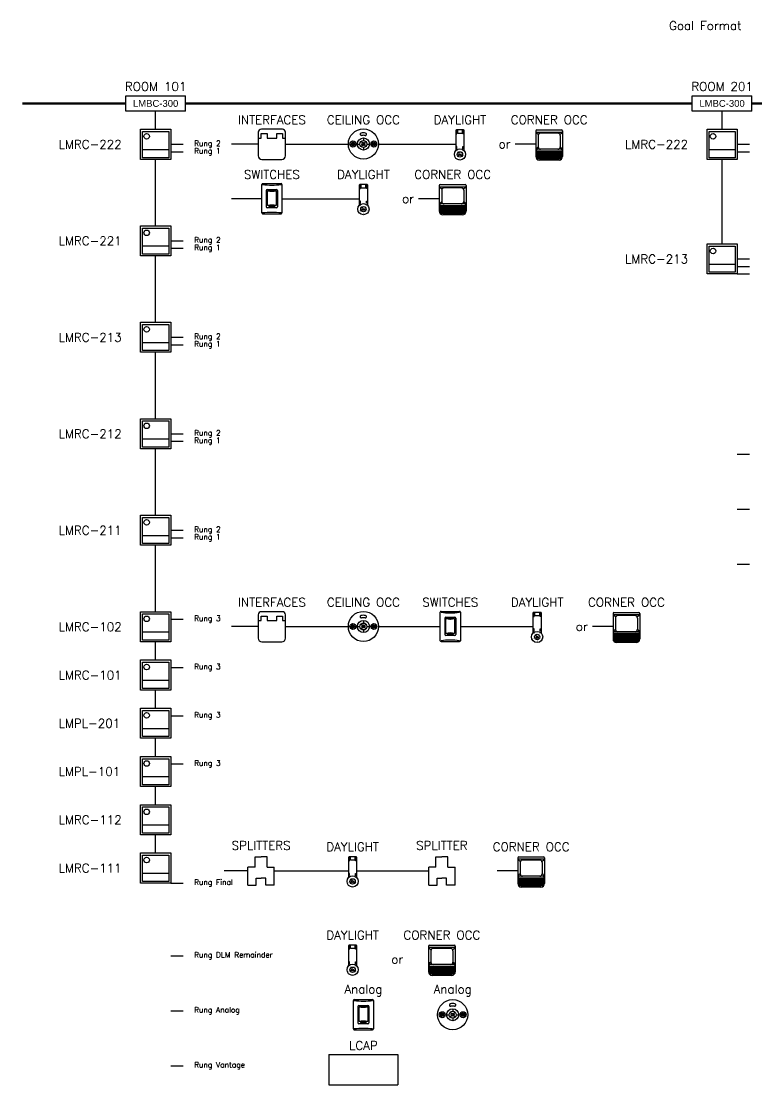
# Model space of a CAD drawing. Header units: inches. Extents: x -312 to 26, y -182 to 37.
# Drawn here: x -158.71 to -138.43, y -55.69 to -26.38 of the extents above; entities that cross this region are included whole.
import ezdxf

# ---------------------------------------------------------------- set-up
doc = ezdxf.new("R2010")
doc.units = ezdxf.units.IN
doc.header["$MEASUREMENT"] = 0
doc.linetypes.add('DASHED', pattern=[0.75, 0.5, -0.25])
doc.styles.add('ROMANS', font='ROMANS.shx')
doc.styles.get("Standard").update_dxf_attribs({"font": 'arial.ttf'})

msp = doc.modelspace()

# ---------------------------------------------------------------- linework, layer by layer
for p, q in [((-155.83213, -28.43177), (-154.18213, -28.43177)), ((-155.83213, -28.85166), (-155.83213, -28.43177)), ((-154.18213, -28.85166), (-154.18213, -28.43177)), ((-140.21414, -28.43177), (-138.56414, -28.43177)), ((-140.21414, -28.85166), (-140.21414, -28.43177)), ((-138.56414, -28.85166), (-138.56414, -28.43177)), ((-154.18213, -28.85166), (-155.83213, -28.85166)), ((-155.00713, -29.35166), (-155.00713, -28.85166)), ((-138.56414, -28.85166), (-140.21414, -28.85166)), ((-139.38914, -29.35166), (-139.38914, -28.85166)), ((-152.1775, -29.43661), (-152.1775, -30.08166)), ((-152.1775, -29.59387), (-152.09494, -29.59387)), ((-152.09494, -29.59387), (-152.09494, -29.47104)), ((-152.09494, -29.47104), (-151.93443, -29.47104)), ((-151.5115, -29.35166), (-152.09255, -29.35166)), ((-151.93443, -29.47104), (-151.93443, -29.59387)), ((-151.93443, -29.59387), (-151.66992, -29.59387)), ((-151.66992, -29.59387), (-151.66992, -29.47104)), ((-151.66992, -29.47104), (-151.50942, -29.47104)), ((-151.50942, -29.47104), (-151.50942, -29.59387)), ((-151.50942, -29.59387), (-151.42655, -29.59387)), ((-151.42655, -30.08166), (-151.42655, -29.43661)), ((-149.27836, -29.59288), (-149.27836, -29.6634)), ((-146.67732, -29.465), (-146.67732, -29.37236)), ((-146.55627, -29.465), (-146.67732, -29.465)), ((-146.55627, -29.37236), (-146.55627, -29.465)), ((-144.52513, -29.39939), (-144.52513, -29.41101)), ((-144.52494, -29.41422), (-144.52494, -30.10405)), ((-144.4981, -29.37236), (-143.8129, -29.37236)), ((-143.8129, -29.43804), (-144.4981, -29.43804)), ((-144.45875, -29.52636), (-144.45875, -29.83726)), ((-143.91793, -29.46069), (-144.39308, -29.46069)), ((-143.85226, -29.52636), (-143.85226, -29.83726)), ((-143.78607, -29.41422), (-143.78607, -30.10405)), ((-143.78588, -29.39939), (-143.78588, -29.41101)), ((-154.59213, -29.76666), (-154.24642, -29.76666)), ((-152.1775, -29.75913), (-152.9191, -29.75913)), ((-151.42655, -29.75913), (-149.69336, -29.75913)), ((-149.64996, -29.75913), (-149.61471, -29.75913)), ((-149.58138, -29.74459), (-149.60069, -29.72528)), ((-149.60069, -29.79298), (-149.58138, -29.77368)), ((-149.58741, -29.75913), (-149.54627, -29.75913)), ((-149.55229, -29.74459), (-149.53299, -29.72528)), ((-149.53299, -29.79298), (-149.55229, -29.77368)), ((-149.51897, -29.75913), (-149.48371, -29.75913)), ((-149.44461, -29.75913), (-149.37409, -29.75913)), ((-149.30745, -29.73004), (-149.34605, -29.69144)), ((-149.34605, -29.82683), (-149.30745, -29.78822)), ((-149.3195, -29.75913), (-149.23722, -29.75913)), ((-149.27836, -29.71799), (-149.27836, -29.80027)), ((-149.27836, -29.85487), (-149.27836, -29.92538)), ((-149.24927, -29.73004), (-149.21066, -29.69144)), ((-149.21066, -29.82683), (-149.24927, -29.78822)), ((-149.18262, -29.75913), (-149.11211, -29.75913)), ((-149.03775, -29.75913), (-149.073, -29.75913)), ((-149.00443, -29.74459), (-149.02373, -29.72528)), ((-149.02373, -29.79298), (-149.00443, -29.77368)), ((-148.96931, -29.75913), (-149.01045, -29.75913)), ((-148.97533, -29.74459), (-148.95603, -29.72528)), ((-148.95603, -29.79298), (-148.97533, -29.77368)), ((-148.90675, -29.75913), (-148.94201, -29.75913)), ((-148.86336, -29.75913), (-146.73426, -29.75913)), ((-144.52494, -29.75913), (-145.09324, -29.75913)), ((-138.97414, -29.76666), (-138.62843, -29.76666)), ((-154.64467, -29.91699), (-155.36572, -29.91699)), ((-155.00713, -32.01166), (-155.00713, -30.18166)), ((-154.59213, -29.97416), (-154.24642, -29.97416)), ((-152.0775, -30.18166), (-151.52655, -30.18166)), ((-143.78607, -29.95651), (-144.52494, -29.95651)), ((-143.78607, -29.99201), (-144.52494, -29.99201)), ((-143.78607, -30.0275), (-144.52494, -30.0275)), ((-143.78607, -30.06299), (-144.52494, -30.06299)), ((-143.78607, -30.09848), (-144.52494, -30.09848)), ((-143.79074, -30.13398), (-144.52027, -30.13398)), ((-143.811, -30.16947), (-144.50001, -30.16947)), ((-143.84085, -29.90293), (-144.47016, -29.90293)), ((-139.02668, -29.91699), (-139.74773, -29.91699)), ((-139.38914, -32.51166), (-139.38914, -30.18166)), ((-139.38914, -32.51166), (-139.38914, -30.18166)), ((-138.97414, -29.97416), (-138.62843, -29.97416)), ((-143.88439, -30.20236), (-144.42662, -30.20236)), ((-152.07912, -31.65896), (-152.07912, -30.87436)), ((-152.05642, -30.85166), (-151.54762, -30.85166)), ((-151.95566, -31.03964), (-151.95566, -31.48785)), ((-151.95559, -31.03963), (-151.95559, -31.48766)), ((-151.92775, -31.01173), (-151.6763, -31.01173)), ((-151.9277, -31.01173), (-151.67635, -31.01173)), ((-151.92197, -31.45799), (-151.92197, -31.04542)), ((-151.92197, -31.04542), (-151.68208, -31.04542)), ((-151.80989, -31.0594), (-151.80989, -31.06192)), ((-151.79416, -31.0594), (-151.79416, -31.06192)), ((-151.68208, -31.04542), (-151.68208, -31.45799)), ((-151.64845, -31.03963), (-151.64845, -31.48766)), ((-151.64839, -31.03964), (-151.64839, -31.48785)), ((-151.52492, -30.87436), (-151.52492, -31.65896)), ((-149.33888, -30.97252), (-149.33888, -30.87989)), ((-149.21784, -30.97252), (-149.33888, -30.97252)), ((-149.21784, -30.87989), (-149.21784, -30.97252)), ((-147.18669, -30.90691), (-147.18669, -30.91854)), ((-147.1865, -30.92174), (-147.1865, -31.61157)), ((-147.15967, -30.87989), (-146.47446, -30.87989)), ((-146.47446, -30.94556), (-147.15967, -30.94556)), ((-147.12031, -31.03389), (-147.12031, -31.34479)), ((-146.57949, -30.96821), (-147.05464, -30.96821)), ((-146.51382, -31.03389), (-146.51382, -31.34479)), ((-146.44763, -30.92174), (-146.44763, -31.61157)), ((-146.44744, -30.90691), (-146.44744, -30.91854)), ((-152.07912, -31.26666), (-152.9191, -31.26666)), ((-151.52492, -31.26666), (-149.39582, -31.26666)), ((-147.1865, -31.26666), (-147.7548, -31.26666)), ((-151.6763, -31.51576), (-151.92775, -31.51576)), ((-151.67635, -31.51556), (-151.9277, -31.51556)), ((-151.68208, -31.45799), (-151.92197, -31.45799)), ((-151.88195, -31.48646), (-151.88195, -31.51576)), ((-151.72774, -31.48082), (-151.87631, -31.48082)), ((-151.7221, -31.48646), (-151.7221, -31.51576)), ((-146.44763, -31.46404), (-147.1865, -31.46404)), ((-146.44763, -31.49953), (-147.1865, -31.49953)), ((-146.44763, -31.53502), (-147.1865, -31.53502)), ((-146.44763, -31.57052), (-147.1865, -31.57052)), ((-146.44763, -31.60601), (-147.1865, -31.60601)), ((-146.4523, -31.6415), (-147.18183, -31.6415)), ((-146.50241, -31.41046), (-147.13172, -31.41046)), ((-152.05642, -31.68166), (-151.54762, -31.68166)), ((-146.47256, -31.67699), (-147.16157, -31.67699)), ((-146.54595, -31.70989), (-147.08818, -31.70989)), ((-154.59213, -32.42666), (-154.24642, -32.42666)), ((-154.64467, -32.57699), (-155.36572, -32.57699)), ((-154.59213, -32.63416), (-154.24642, -32.63416)), ((-155.00713, -34.67166), (-155.00713, -32.84166)), ((-139.02668, -33.07699), (-139.74773, -33.07699)), ((-138.97414, -32.92666), (-138.62843, -32.92666)), ((-138.97414, -33.13416), (-138.62843, -33.13416)), ((-138.97414, -33.34166), (-138.62843, -33.34166)), ((-154.59213, -35.08666), (-154.24642, -35.08666)), ((-154.64467, -35.23699), (-155.36572, -35.23699)), ((-154.59213, -35.29416), (-154.24642, -35.29416)), ((-155.00713, -37.33166), (-155.00713, -35.50166)), ((-154.59213, -37.74666), (-154.24642, -37.74666)), ((-154.64467, -37.89699), (-155.36572, -37.89699)), ((-154.59213, -37.95416), (-154.24642, -37.95416)), ((-155.00713, -39.99166), (-155.00713, -38.16166)), ((-138.97414, -38.3072), (-138.62843, -38.3072)), ((-138.97414, -39.82221), (-138.62843, -39.82221)), ((-154.59213, -40.40666), (-154.24642, -40.40666)), ((-154.64467, -40.55699), (-155.36572, -40.55699)), ((-154.59213, -40.61416), (-154.24642, -40.61416)), ((-155.00713, -42.65166), (-155.00713, -40.82166)), ((-138.97414, -41.33721), (-138.62843, -41.33721)), ((-152.1775, -42.73661), (-152.1775, -43.38166)), ((-152.09494, -42.89387), (-152.09494, -42.77104)), ((-152.09494, -42.77104), (-151.93443, -42.77104)), ((-151.5115, -42.65166), (-152.09255, -42.65166)), ((-151.93443, -42.77104), (-151.93443, -42.89387)), ((-151.66992, -42.89387), (-151.66992, -42.77104)), ((-151.66992, -42.77104), (-151.50942, -42.77104)), ((-151.50942, -42.77104), (-151.50942, -42.89387)), ((-151.42655, -43.38166), (-151.42655, -42.73661)), ((-147.16013, -43.45143), (-147.16013, -42.66683)), ((-147.13743, -42.64413), (-146.62863, -42.64413)), ((-146.60593, -42.66683), (-146.60593, -43.45143)), ((-144.54822, -42.765), (-144.54822, -42.67236)), ((-144.42717, -42.765), (-144.54822, -42.765)), ((-144.42717, -42.67236), (-144.42717, -42.765)), ((-142.39602, -42.69939), (-142.39602, -42.71101)), ((-142.39583, -42.71422), (-142.39583, -43.40405)), ((-142.369, -42.67236), (-141.6838, -42.67236)), ((-141.6838, -42.73804), (-142.369, -42.73804)), ((-141.78883, -42.76069), (-142.26398, -42.76069)), ((-141.65697, -42.71422), (-141.65697, -43.40405)), ((-141.65678, -42.69939), (-141.65678, -42.71101)), ((-154.59213, -42.85916), (-154.24642, -42.85916)), ((-152.1775, -43.05913), (-152.9191, -43.05913)), ((-152.1775, -42.89387), (-152.09494, -42.89387)), ((-151.93443, -42.89387), (-151.66992, -42.89387)), ((-151.50942, -42.89387), (-151.42655, -42.89387)), ((-151.42655, -43.05913), (-149.69336, -43.05913)), ((-149.64996, -43.05913), (-149.61471, -43.05913)), ((-149.58138, -43.04459), (-149.60069, -43.02528)), ((-149.60069, -43.09298), (-149.58138, -43.07368)), ((-149.58741, -43.05913), (-149.54627, -43.05913)), ((-149.55229, -43.04459), (-149.53299, -43.02528)), ((-149.53299, -43.09298), (-149.55229, -43.07368)), ((-149.51897, -43.05913), (-149.48371, -43.05913)), ((-149.44461, -43.05913), (-149.37409, -43.05913)), ((-149.30745, -43.03004), (-149.34605, -42.99144)), ((-149.34605, -43.12683), (-149.30745, -43.08822)), ((-149.3195, -43.05913), (-149.23722, -43.05913)), ((-149.27836, -42.89288), (-149.27836, -42.9634)), ((-149.27836, -43.01799), (-149.27836, -43.10027)), ((-149.24927, -43.03004), (-149.21066, -42.99144)), ((-149.21066, -43.12683), (-149.24927, -43.08822)), ((-149.18262, -43.05913), (-149.11211, -43.05913)), ((-149.03775, -43.05913), (-149.073, -43.05913)), ((-149.00443, -43.04459), (-149.02373, -43.02528)), ((-149.02373, -43.09298), (-149.00443, -43.07368)), ((-148.96931, -43.05913), (-149.01045, -43.05913)), ((-148.97533, -43.04459), (-148.95603, -43.02528)), ((-148.95603, -43.09298), (-148.97533, -43.07368)), ((-148.90675, -43.05913), (-148.94201, -43.05913)), ((-148.86336, -43.05913), (-147.16013, -43.05913)), ((-147.03666, -42.83212), (-147.03666, -43.28033)), ((-147.0366, -42.83211), (-147.0366, -43.28014)), ((-147.00875, -42.80421), (-146.7573, -42.80421)), ((-147.0087, -42.80421), (-146.75735, -42.80421)), ((-147.00297, -43.25047), (-147.00297, -42.8379)), ((-147.00297, -42.8379), (-146.76308, -42.8379)), ((-146.89089, -42.85188), (-146.89089, -42.85439)), ((-146.87516, -42.85188), (-146.87516, -42.85439)), ((-146.76308, -42.8379), (-146.76308, -43.25047)), ((-146.72945, -42.83211), (-146.72945, -43.28014)), ((-146.72939, -42.83212), (-146.72939, -43.28033)), ((-146.60593, -43.05913), (-144.60516, -43.05913)), ((-142.39583, -43.05913), (-142.96413, -43.05913)), ((-142.32965, -42.82636), (-142.32965, -43.13726)), ((-141.72316, -42.82636), (-141.72316, -43.13726)), ((-154.64467, -43.21699), (-155.36572, -43.21699)), ((-149.27836, -43.15487), (-149.27836, -43.22538)), ((-146.7573, -43.30824), (-147.00875, -43.30824)), ((-146.75735, -43.30804), (-147.0087, -43.30804)), ((-146.76308, -43.25047), (-147.00297, -43.25047)), ((-146.96295, -43.27894), (-146.96295, -43.30824)), ((-146.80874, -43.27329), (-146.95731, -43.27329)), ((-146.8031, -43.27894), (-146.8031, -43.30824)), ((-141.65697, -43.25651), (-142.39583, -43.25651)), ((-141.65697, -43.29201), (-142.39583, -43.29201)), ((-141.65697, -43.3275), (-142.39583, -43.3275)), ((-141.65697, -43.36299), (-142.39583, -43.36299)), ((-141.71174, -43.20293), (-142.34106, -43.20293)), ((-155.00713, -43.98166), (-155.00713, -43.48166)), ((-152.0775, -43.48166), (-151.52655, -43.48166)), ((-147.13743, -43.47413), (-146.62863, -43.47413)), ((-141.65697, -43.39848), (-142.39583, -43.39848)), ((-141.66163, -43.43398), (-142.39117, -43.43398)), ((-141.68189, -43.46947), (-142.37091, -43.46947)), ((-141.75528, -43.50236), (-142.29752, -43.50236)), ((-154.59213, -44.18916), (-154.24642, -44.18916)), ((-154.64467, -44.54699), (-155.36572, -44.54699)), ((-155.00713, -45.31166), (-155.00713, -44.81166)), ((-154.59213, -45.51916), (-154.24642, -45.51916)), ((-154.64467, -45.87699), (-155.36572, -45.87699)), ((-155.00713, -46.64166), (-155.00713, -46.14166)), ((-154.59213, -46.84916), (-154.24642, -46.84916)), ((-154.64467, -47.20699), (-155.36572, -47.20699)), ((-155.00713, -47.97166), (-155.00713, -47.47166)), ((-154.64467, -48.53699), (-155.36572, -48.53699)), ((-155.00713, -49.30166), (-155.00713, -48.80166)), ((-152.26739, -49.69714), (-152.26739, -49.40671)), ((-152.26739, -49.40671), (-152.09956, -49.40671)), ((-151.93173, -49.40671), (-152.09956, -49.40671)), ((-151.93173, -49.69714), (-151.93173, -49.40671)), ((-149.63642, -49.50487), (-149.63642, -49.41224)), ((-149.51537, -49.50487), (-149.63642, -49.50487)), ((-149.51537, -49.41224), (-149.51537, -49.50487)), ((-147.28244, -49.69714), (-147.28244, -49.40671)), ((-147.28244, -49.40671), (-147.1146, -49.40671)), ((-146.94677, -49.40671), (-147.1146, -49.40671)), ((-146.94677, -49.69714), (-146.94677, -49.40671)), ((-145.02293, -49.43926), (-145.02293, -49.45089)), ((-145.02274, -49.45409), (-145.02274, -50.14392)), ((-144.99591, -49.41224), (-144.31071, -49.41224)), ((-144.31071, -49.47791), (-144.99591, -49.47791)), ((-144.41574, -49.50057), (-144.89088, -49.50057)), ((-144.28388, -49.45409), (-144.28388, -50.14392)), ((-144.28369, -49.43926), (-144.28369, -49.45089)), ((-152.46188, -49.79901), (-153.11826, -49.79901)), ((-152.46188, -50.19131), (-152.46188, -49.69714)), ((-152.26739, -49.69714), (-152.46188, -49.69714)), ((-151.93173, -49.69714), (-151.73724, -49.69714)), ((-151.73724, -50.19131), (-151.73724, -49.69714)), ((-151.73724, -49.79901), (-149.69336, -49.79901)), ((-149.45844, -49.79901), (-147.47693, -49.79901)), ((-147.47693, -50.19131), (-147.47693, -49.69714)), ((-147.28244, -49.69714), (-147.47693, -49.69714)), ((-146.94677, -49.69714), (-146.75228, -49.69714)), ((-146.75228, -50.19131), (-146.75228, -49.69714)), ((-145.02274, -49.79901), (-145.59104, -49.79901)), ((-144.95656, -49.56624), (-144.95656, -49.87714)), ((-144.35006, -49.56624), (-144.35006, -49.87714)), ((-154.64467, -49.86699), (-155.36572, -49.86699)), ((-152.23136, -50.19131), (-152.23136, -50.00051)), ((-152.23136, -50.00051), (-152.09956, -50.00051)), ((-151.96776, -50.00051), (-152.09956, -50.00051)), ((-151.96776, -50.19131), (-151.96776, -50.00051)), ((-147.24641, -50.19131), (-147.24641, -50.00051)), ((-147.24641, -50.00051), (-147.1146, -50.00051)), ((-146.9828, -50.00051), (-147.1146, -50.00051)), ((-146.9828, -50.19131), (-146.9828, -50.00051)), ((-144.28388, -49.99639), (-145.02274, -49.99639)), ((-144.28388, -50.03188), (-145.02274, -50.03188)), ((-144.28388, -50.06738), (-145.02274, -50.06738)), ((-144.28388, -50.10287), (-145.02274, -50.10287)), ((-144.33865, -49.94281), (-144.96797, -49.94281)), ((-154.59213, -50.13166), (-154.24642, -50.13166)), ((-152.46188, -50.19131), (-152.23136, -50.19131)), ((-151.73724, -50.19131), (-151.96776, -50.19131)), ((-147.47693, -50.19131), (-147.24641, -50.19131)), ((-146.75228, -50.19131), (-146.9828, -50.19131)), ((-144.28388, -50.13836), (-145.02274, -50.13836)), ((-144.28854, -50.17385), (-145.01808, -50.17385)), ((-144.3088, -50.20935), (-144.99782, -50.20935)), ((-144.38219, -50.24224), (-144.92443, -50.24224)), ((-149.63642, -51.93924), (-149.63642, -51.84661)), ((-149.51537, -51.84661), (-149.51537, -51.93924)), ((-147.48423, -51.87363), (-147.48423, -51.88525)), ((-147.48404, -51.88846), (-147.48404, -52.57829)), ((-147.45721, -51.84661), (-146.772, -51.84661)), ((-146.74517, -51.88846), (-146.74517, -52.57829)), ((-146.74498, -51.87363), (-146.74498, -51.88525)), ((-154.59213, -52.13628), (-154.24642, -52.13628)), ((-149.51537, -51.93924), (-149.63642, -51.93924)), ((-146.772, -51.91228), (-147.45721, -51.91228)), ((-147.41785, -52.0006), (-147.41785, -52.3115)), ((-146.87703, -51.93493), (-147.35218, -51.93493)), ((-146.81136, -52.0006), (-146.81136, -52.3115)), ((-146.74517, -52.43075), (-147.48404, -52.43075)), ((-146.74517, -52.46625), (-147.48404, -52.46625)), ((-146.79995, -52.37717), (-147.42926, -52.37717)), ((-146.74517, -52.50174), (-147.48404, -52.50174)), ((-146.74517, -52.53723), (-147.48404, -52.53723)), ((-146.74517, -52.57273), (-147.48404, -52.57273)), ((-146.74984, -52.60822), (-147.47937, -52.60822)), ((-146.7701, -52.64371), (-147.45911, -52.64371)), ((-146.84349, -52.67661), (-147.38572, -52.67661)), ((-149.53276, -53.34661), (-149.02396, -53.34661)), ((-149.55546, -54.1539), (-149.55546, -53.36931)), ((-149.43199, -53.53459), (-149.43199, -53.9828)), ((-149.43193, -53.53458), (-149.43193, -53.98261)), ((-149.40408, -53.50668), (-149.15263, -53.50668)), ((-149.40403, -53.50668), (-149.15268, -53.50668)), ((-149.3983, -53.95294), (-149.3983, -53.54037)), ((-149.3983, -53.54037), (-149.15841, -53.54037)), ((-149.28622, -53.55435), (-149.28622, -53.55686)), ((-149.27049, -53.55435), (-149.27049, -53.55686)), ((-149.15841, -53.54037), (-149.15841, -53.95294)), ((-149.12479, -53.53458), (-149.12479, -53.98261)), ((-149.12472, -53.53459), (-149.12472, -53.9828)), ((-149.00126, -53.36931), (-149.00126, -54.1539)), ((-146.81706, -53.59535), (-146.81706, -53.66587)), ((-154.59213, -53.65128), (-154.24642, -53.65128)), ((-147.18867, -53.76161), (-147.15341, -53.76161)), ((-147.12009, -53.74706), (-147.13939, -53.72776)), ((-147.13939, -53.79545), (-147.12009, -53.77615)), ((-147.12612, -53.76161), (-147.08497, -53.76161)), ((-147.091, -53.74706), (-147.0717, -53.72776)), ((-147.0717, -53.79545), (-147.091, -53.77615)), ((-147.05768, -53.76161), (-147.02242, -53.76161)), ((-146.98332, -53.76161), (-146.9128, -53.76161)), ((-146.84616, -53.73251), (-146.88476, -53.69391)), ((-146.88476, -53.8293), (-146.84616, -53.7907)), ((-146.85821, -53.76161), (-146.77592, -53.76161)), ((-146.81706, -53.72046), (-146.81706, -53.80275)), ((-146.81706, -53.85734), (-146.81706, -53.92786)), ((-146.78797, -53.73251), (-146.74937, -53.69391)), ((-146.74937, -53.8293), (-146.78797, -53.7907)), ((-146.72133, -53.76161), (-146.65081, -53.76161)), ((-146.57645, -53.76161), (-146.61171, -53.76161)), ((-146.54313, -53.74706), (-146.56243, -53.72776)), ((-146.56243, -53.79545), (-146.54313, -53.77615)), ((-146.50801, -53.76161), (-146.54916, -53.76161)), ((-146.51404, -53.74706), (-146.49474, -53.72776)), ((-146.49474, -53.79545), (-146.51404, -53.77615)), ((-146.44546, -53.76161), (-146.48072, -53.76161)), ((-149.53276, -54.17661), (-149.02396, -54.17661)), ((-149.15263, -54.01071), (-149.40408, -54.01071)), ((-149.15268, -54.01051), (-149.40403, -54.01051)), ((-149.15841, -53.95294), (-149.3983, -53.95294)), ((-149.35828, -53.98141), (-149.35828, -54.01071)), ((-149.20407, -53.97577), (-149.35264, -53.97577)), ((-149.19843, -53.98141), (-149.19843, -54.01071)), ((-150.23164, -54.86161), (-148.32507, -54.86161)), ((-150.23164, -54.86161), (-150.23164, -55.69161)), ((-148.32507, -54.86161), (-148.32507, -55.69161)), ((-154.59213, -55.16628), (-154.24642, -55.16628)), ((-150.23164, -55.69161), (-148.32507, -55.69161))]:
    msp.add_line(p, q)
at = {"linetype": 'DASHED', "const_width": 0.06}
for points in [[(-155.83213, -28.64172), (-158.68213, -28.64172)], [(-140.21414, -28.64172), (-154.18213, -28.64172)], [(-121.86414, -28.64172), (-138.56414, -28.64172)]]:
    msp.add_lwpolyline(points, dxfattribs=at)
for points in [[(-155.42213, -29.35166), (-154.59213, -29.35166), (-154.59213, -30.18166), (-155.42213, -30.18166)], [(-155.36572, -29.41482), (-154.64467, -29.41482), (-154.64467, -30.13586), (-155.36572, -30.13586)], [(-146.71754, -29.4242), (-146.71754, -29.48185), (-146.69833, -29.48185), (-146.69833, -29.4242)], [(-146.51605, -29.4242), (-146.51605, -29.48185), (-146.53526, -29.48185), (-146.53526, -29.4242)], [(-139.80414, -29.35166), (-138.97414, -29.35166), (-138.97414, -30.18166), (-139.80414, -30.18166)], [(-139.74773, -29.41482), (-139.02668, -29.41482), (-139.02668, -30.13586), (-139.74773, -30.13586)], [(-146.71754, -29.82551), (-146.71754, -29.88316), (-146.69833, -29.88316), (-146.69833, -29.82551)], [(-146.51605, -29.82551), (-146.51605, -29.88316), (-146.53526, -29.88316), (-146.53526, -29.82551)], [(-149.3791, -30.93172), (-149.3791, -30.98937), (-149.35989, -30.98937), (-149.35989, -30.93172)], [(-149.17761, -30.93172), (-149.17761, -30.98937), (-149.19682, -30.98937), (-149.19682, -30.93172)], [(-149.3791, -31.33303), (-149.3791, -31.39068), (-149.35989, -31.39068), (-149.35989, -31.33303)], [(-149.17761, -31.33303), (-149.17761, -31.39068), (-149.19682, -31.39068), (-149.19682, -31.33303)], [(-155.42213, -32.01166), (-154.59213, -32.01166), (-154.59213, -32.84166), (-155.42213, -32.84166)], [(-155.36572, -32.07482), (-154.64467, -32.07482), (-154.64467, -32.79586), (-155.36572, -32.79586)], [(-139.80414, -32.51166), (-138.97414, -32.51166), (-138.97414, -33.34166), (-139.80414, -33.34166)], [(-139.74773, -32.57482), (-139.02668, -32.57482), (-139.02668, -33.29586), (-139.74773, -33.29586)], [(-155.42213, -34.67166), (-154.59213, -34.67166), (-154.59213, -35.50166), (-155.42213, -35.50166)], [(-155.36572, -34.73482), (-154.64467, -34.73482), (-154.64467, -35.45586), (-155.36572, -35.45586)], [(-155.42213, -37.33166), (-154.59213, -37.33166), (-154.59213, -38.16166), (-155.42213, -38.16166)], [(-155.36572, -37.39482), (-154.64467, -37.39482), (-154.64467, -38.11586), (-155.36572, -38.11586)], [(-155.42213, -39.99166), (-154.59213, -39.99166), (-154.59213, -40.82166), (-155.42213, -40.82166)], [(-155.36572, -40.05482), (-154.64467, -40.05482), (-154.64467, -40.77586), (-155.36572, -40.77586)], [(-155.42213, -42.65166), (-154.59213, -42.65166), (-154.59213, -43.48166), (-155.42213, -43.48166)], [(-155.36572, -42.71482), (-154.64467, -42.71482), (-154.64467, -43.43586), (-155.36572, -43.43586)], [(-144.58844, -42.7242), (-144.58844, -42.78185), (-144.56923, -42.78185), (-144.56923, -42.7242)], [(-144.38695, -42.7242), (-144.38695, -42.78185), (-144.40616, -42.78185), (-144.40616, -42.7242)], [(-144.58844, -43.12551), (-144.58844, -43.18316), (-144.56923, -43.18316), (-144.56923, -43.12551)], [(-144.38695, -43.12551), (-144.38695, -43.18316), (-144.40616, -43.18316), (-144.40616, -43.12551)], [(-155.42213, -43.98166), (-154.59213, -43.98166), (-154.59213, -44.81166), (-155.42213, -44.81166)], [(-155.36572, -44.04482), (-154.64467, -44.04482), (-154.64467, -44.76586), (-155.36572, -44.76586)], [(-155.42213, -45.31166), (-154.59213, -45.31166), (-154.59213, -46.14166), (-155.42213, -46.14166)], [(-155.36572, -45.37482), (-154.64467, -45.37482), (-154.64467, -46.09586), (-155.36572, -46.09586)], [(-155.42213, -46.64166), (-154.59213, -46.64166), (-154.59213, -47.47166), (-155.42213, -47.47166)], [(-155.36572, -46.70482), (-154.64467, -46.70482), (-154.64467, -47.42586), (-155.36572, -47.42586)], [(-155.42213, -47.97166), (-154.59213, -47.97166), (-154.59213, -48.80166), (-155.42213, -48.80166)], [(-155.36572, -48.03482), (-154.64467, -48.03482), (-154.64467, -48.75586), (-155.36572, -48.75586)], [(-155.42213, -49.30166), (-154.59213, -49.30166), (-154.59213, -50.13166), (-155.42213, -50.13166)], [(-155.36572, -49.36482), (-154.64467, -49.36482), (-154.64467, -50.08586), (-155.36572, -50.08586)], [(-149.67664, -49.46407), (-149.67664, -49.52172), (-149.65743, -49.52172), (-149.65743, -49.46407)], [(-149.47515, -49.46407), (-149.47515, -49.52172), (-149.49436, -49.52172), (-149.49436, -49.46407)], [(-149.67664, -49.86539), (-149.67664, -49.92304), (-149.65743, -49.92304), (-149.65743, -49.86539)], [(-149.47515, -49.86539), (-149.47515, -49.92304), (-149.49436, -49.92304), (-149.49436, -49.86539)], [(-149.67664, -51.89844), (-149.67664, -51.95609), (-149.65743, -51.95609), (-149.65743, -51.89844)], [(-149.47515, -51.89844), (-149.47515, -51.95609), (-149.49436, -51.95609), (-149.49436, -51.89844)], [(-149.67664, -52.29975), (-149.67664, -52.3574), (-149.65743, -52.3574), (-149.65743, -52.29975)], [(-149.47515, -52.29975), (-149.47515, -52.3574), (-149.49436, -52.3574), (-149.49436, -52.29975)]]:
    msp.add_lwpolyline(points, close=True)
for points, format in [([(-146.49933, -29.94781), (-146.49933, -29.3907, 0.41421356), (-146.51767, -29.37236), (-146.71592, -29.37236, 0.41421356), (-146.73426, -29.3907), (-146.73426, -29.94781)], "xyb"), ([(-146.75803, -30.09388, 0.00917, 0.00229, 0), (-146.69479, -30.07333, 0, 0, 0)], "xyseb"), ([(-146.70408, -29.92784, 0.00917, 0.00229, 0), (-146.665, -29.98164, 0, 0, 0)], "xyseb"), ([(-146.6168, -30.19649, 0.00917, 0.00229, 0), (-146.6168, -30.12999, 0, 0, 0)], "xyseb"), ([(-146.52951, -29.92784, 0.00917, 0.00229, 0), (-146.56859, -29.98164, 0, 0, 0)], "xyseb"), ([(-146.47556, -30.09388, 0.00917, 0.00229, 0), (-146.53881, -30.07333, 0, 0, 0)], "xyseb"), ([(-149.1609, -31.45533), (-149.1609, -30.89823, 0.41421356), (-149.17923, -30.87989), (-149.37748, -30.87989, 0.41421356), (-149.39582, -30.89823), (-149.39582, -31.45533)], "xyb"), ([(-149.41959, -31.6014, 0.00917, 0.00229, 0), (-149.35635, -31.58085, 0, 0, 0)], "xyseb"), ([(-149.36565, -31.43537, 0.00917, 0.00229, 0), (-149.32656, -31.48917, 0, 0, 0)], "xyseb"), ([(-149.27836, -31.70402, 0.00917, 0.00229, 0), (-149.27836, -31.63752, 0, 0, 0)], "xyseb"), ([(-149.19107, -31.43537, 0.00917, 0.00229, 0), (-149.23016, -31.48917, 0, 0, 0)], "xyseb"), ([(-149.13712, -31.6014, 0.00917, 0.00229, 0), (-149.20037, -31.58085, 0, 0, 0)], "xyseb"), ([(-144.37023, -43.24781), (-144.37023, -42.6907, 0.41421356), (-144.38857, -42.67236), (-144.58682, -42.67236, 0.41421356), (-144.60516, -42.6907), (-144.60516, -43.24781)], "xyb"), ([(-144.62893, -43.39388, 0.00917, 0.00229, 0), (-144.56569, -43.37333, 0, 0, 0)], "xyseb"), ([(-144.57498, -43.22784, 0.00917, 0.00229, 0), (-144.5359, -43.28164, 0, 0, 0)], "xyseb"), ([(-144.40041, -43.22784, 0.00917, 0.00229, 0), (-144.43949, -43.28164, 0, 0, 0)], "xyseb"), ([(-144.34646, -43.39388, 0.00917, 0.00229, 0), (-144.4097, -43.37333, 0, 0, 0)], "xyseb"), ([(-144.48769, -43.49649, 0.00917, 0.00229, 0), (-144.48769, -43.42999, 0, 0, 0)], "xyseb"), ([(-149.45844, -49.98769), (-149.45844, -49.43058, 0.41421356), (-149.47677, -49.41224), (-149.67502, -49.41224, 0.41421356), (-149.69336, -49.43058), (-149.69336, -49.98769)], "xyb"), ([(-149.71713, -50.13375, 0.00917, 0.00229, 0), (-149.65389, -50.1132, 0, 0, 0)], "xyseb"), ([(-149.66319, -49.96772, 0.00917, 0.00229, 0), (-149.6241, -50.02152, 0, 0, 0)], "xyseb"), ([(-149.48861, -49.96772, 0.00917, 0.00229, 0), (-149.5277, -50.02152, 0, 0, 0)], "xyseb"), ([(-149.43466, -50.13375, 0.00917, 0.00229, 0), (-149.49791, -50.1132, 0, 0, 0)], "xyseb"), ([(-149.5759, -50.23637, 0.00917, 0.00229, 0), (-149.5759, -50.16987, 0, 0, 0)], "xyseb"), ([(-149.45844, -52.42205), (-149.45844, -51.86494, 0.41421356), (-149.47677, -51.84661), (-149.67502, -51.84661, 0.41421356), (-149.69336, -51.86494), (-149.69336, -52.42205)], "xyb"), ([(-149.66319, -52.40209, 0.00917, 0.00229, 0), (-149.6241, -52.45588, 0, 0, 0)], "xyseb"), ([(-149.48861, -52.40209, 0.00917, 0.00229, 0), (-149.5277, -52.45588, 0, 0, 0)], "xyseb"), ([(-149.71713, -52.56812, 0.00917, 0.00229, 0), (-149.65389, -52.54757, 0, 0, 0)], "xyseb"), ([(-149.5759, -52.67073, 0.00917, 0.00229, 0), (-149.5759, -52.60423, 0, 0, 0)], "xyseb"), ([(-149.43466, -52.56812, 0.00917, 0.00229, 0), (-149.49791, -52.54757, 0, 0, 0)], "xyseb")]:
    msp.add_lwpolyline(points, format=format)
for centre, radius in [((-155.25518, -29.5477), 0.07652), ((-149.27836, -29.75913), 0.415), ((-149.27836, -29.75913), 0.16625), ((-146.70791, -29.39757), 0.01146), ((-146.52568, -29.39757), 0.01146), ((-139.63718, -29.5477), 0.07652), ((-149.56684, -29.75913), 0.08313), ((-149.56684, -29.75913), 0.04787), ((-149.56684, -29.75913), 0.02057), ((-149.27836, -29.75913), 0.09574), ((-149.27836, -29.75913), 0.04114), ((-148.98988, -29.75913), 0.08313), ((-148.98988, -29.75913), 0.04787), ((-148.98988, -29.75913), 0.02057), ((-146.6168, -30.04799), 0.15438), ((-146.6168, -30.04799), 0.07449), ((-146.65077, -30.00122), 0.00721), ((-146.6168, -30.0702), 0.00721), ((-149.36947, -30.90509), 0.01146), ((-149.18724, -30.90509), 0.01146), ((-149.27836, -31.55551), 0.15438), ((-149.27836, -31.55551), 0.07449), ((-149.31233, -31.50875), 0.00721), ((-149.27836, -31.57772), 0.00721), ((-155.25518, -32.2077), 0.07652), ((-139.63718, -32.7077), 0.07652), ((-155.25518, -34.8677), 0.07652), ((-155.25518, -37.5277), 0.07652), ((-155.25518, -40.1877), 0.07652), ((-155.25518, -42.8477), 0.07652), ((-149.27836, -43.05913), 0.415), ((-144.57881, -42.69757), 0.01146), ((-144.39658, -42.69757), 0.01146), ((-149.56684, -43.05913), 0.08313), ((-149.56684, -43.05913), 0.04787), ((-149.56684, -43.05913), 0.02057), ((-149.27836, -43.05913), 0.16625), ((-149.27836, -43.05913), 0.09574), ((-149.27836, -43.05913), 0.04114), ((-148.98988, -43.05913), 0.08313), ((-148.98988, -43.05913), 0.04787), ((-148.98988, -43.05913), 0.02057), ((-144.48769, -43.34799), 0.15438), ((-144.48769, -43.34799), 0.07449), ((-144.52167, -43.30122), 0.00721), ((-144.48769, -43.3702), 0.00721), ((-155.25518, -44.1777), 0.07652), ((-155.25518, -45.5077), 0.07652), ((-155.25518, -46.8377), 0.07652), ((-155.25518, -48.1677), 0.07652), ((-155.25518, -49.4977), 0.07652), ((-149.66701, -49.43745), 0.01146), ((-149.48478, -49.43745), 0.01146), ((-149.5759, -50.08786), 0.15438), ((-149.5759, -50.08786), 0.07449), ((-149.60987, -50.0411), 0.00721), ((-149.5759, -50.11008), 0.00721), ((-149.66701, -51.87181), 0.01146), ((-149.48478, -51.87181), 0.01146), ((-149.5759, -52.52223), 0.15438), ((-149.5759, -52.52223), 0.07449), ((-149.60987, -52.47546), 0.00721), ((-149.5759, -52.54444), 0.00721), ((-146.81706, -53.76161), 0.415), ((-146.81706, -53.76161), 0.16625), ((-147.10554, -53.76161), 0.08313), ((-147.10554, -53.76161), 0.04787), ((-147.10554, -53.76161), 0.02057), ((-146.81706, -53.76161), 0.09574), ((-146.81706, -53.76161), 0.04114), ((-146.52859, -53.76161), 0.08313), ((-146.52859, -53.76161), 0.04787), ((-146.52859, -53.76161), 0.02057)]:
    msp.add_circle(centre, radius)
for centre, radius, start, end in [((-152.09255, -29.43661), 0.08495, 90, 180), ((-151.5115, -29.43661), 0.08495, 0, 90), ((-149.33544, -29.49137), 0.03401, 102.034765, 282.034765), ((-149.27836, -29.75913), 0.30778, 78.416883, 102.034765), ((-149.27836, -29.75913), 0.23976, 78.416883, 102.034765), ((-149.22339, -29.49093), 0.03401, 258.416883, 78.416883), ((-144.4981, -29.39939), 0.02702, 90, 180), ((-144.4981, -29.41101), 0.02702, 180, 270), ((-144.44978, -29.40186), 0.07616, 189.338327, 280.311776), ((-144.39308, -29.52636), 0.06567, 90, 180), ((-143.91793, -29.52636), 0.06567, 0, 90), ((-143.86122, -29.40186), 0.07616, 259.688224, 350.661673), ((-143.8129, -29.39939), 0.02702, 0, 90), ((-143.8129, -29.41101), 0.02702, 270, 0), ((-144.38334, -29.95711), 0.1416, 122.179067, 180.24228), ((-144.39308, -29.83726), 0.06567, 180, 270), ((-143.91793, -29.83726), 0.06567, 270, 0), ((-143.92767, -29.95711), 0.1416, 359.75772, 57.820933), ((-152.0775, -30.08166), 0.1, 180, 270), ((-151.52655, -30.08166), 0.1, 270, 0), ((-144.47016, -29.95771), 0.05478, 90, 180), ((-144.42662, -30.10405), 0.09832, 180, 270), ((-143.88439, -30.10405), 0.09832, 270, 0), ((-143.84085, -29.95771), 0.05478, 0, 90), ((-152.05642, -30.87436), 0.0227, 90, 180), ((-151.80202, -28.87264), 2.01782, 262.757054, 277.242946), ((-151.92775, -31.03964), 0.02791, 90, 180), ((-151.9277, -31.03963), 0.0279, 90, 180), ((-151.80202, -30.54006), 0.5194, 256.648183, 283.351817), ((-151.80202, -31.049), 0.01512, 238.662899, 301.337101), ((-151.67635, -31.03963), 0.0279, 0, 90), ((-151.6763, -31.03964), 0.02791, 0, 90), ((-151.54762, -30.87436), 0.0227, 0, 90), ((-147.15967, -30.90691), 0.02702, 90, 180), ((-147.15967, -30.91854), 0.02702, 180, 270), ((-147.11135, -30.90938), 0.07616, 189.338327, 280.311776), ((-147.05464, -31.03389), 0.06567, 90, 180), ((-146.57949, -31.03389), 0.06567, 0, 90), ((-146.52278, -30.90938), 0.07616, 259.688224, 350.661673), ((-146.47446, -30.90691), 0.02702, 0, 90), ((-146.47446, -30.91854), 0.02702, 270, 0), ((-147.0449, -31.46464), 0.1416, 122.179067, 180.24228), ((-147.05464, -31.34479), 0.06567, 180, 270), ((-146.57949, -31.34479), 0.06567, 270, 0), ((-146.58923, -31.46464), 0.1416, 359.75772, 57.820933), ((-152.05642, -31.65896), 0.0227, 180, 270), ((-151.80202, -33.66067), 2.01782, 82.757054, 97.242946), ((-151.92775, -31.48785), 0.02791, 180, 270), ((-151.9277, -31.48766), 0.0279, 180, 270), ((-151.80202, -31.96335), 0.5194, 76.648183, 103.351817), ((-151.87631, -31.48646), 0.00564, 90, 180), ((-151.72774, -31.48646), 0.00564, 0, 90), ((-151.67635, -31.48766), 0.0279, 270, 0), ((-151.6763, -31.48785), 0.02791, 270, 0), ((-151.54762, -31.65896), 0.0227, 270, 0), ((-147.13172, -31.46523), 0.05478, 90, 180), ((-147.08818, -31.61157), 0.09832, 180, 270), ((-146.54595, -31.61157), 0.09832, 270, 0), ((-146.50241, -31.46523), 0.05478, 0, 90), ((-152.09255, -42.73661), 0.08495, 90, 180), ((-151.5115, -42.73661), 0.08495, 0, 90), ((-149.33544, -42.79137), 0.03401, 102.034765, 282.034765), ((-149.27836, -43.05913), 0.30778, 78.416883, 102.034765), ((-149.22339, -42.79093), 0.03401, 258.416883, 78.416883), ((-147.13743, -42.66683), 0.0227, 90, 180), ((-146.88303, -40.66512), 2.01782, 262.757054, 277.242946), ((-146.62863, -42.66683), 0.0227, 0, 90), ((-142.369, -42.69939), 0.02702, 90, 180), ((-142.369, -42.71101), 0.02702, 180, 270), ((-142.32068, -42.70186), 0.07616, 189.338327, 280.311776), ((-142.26398, -42.82636), 0.06567, 90, 180), ((-141.78883, -42.82636), 0.06567, 0, 90), ((-141.73212, -42.70186), 0.07616, 259.688224, 350.661673), ((-141.6838, -42.69939), 0.02702, 0, 90), ((-141.6838, -42.71101), 0.02702, 270, 0), ((-149.27836, -43.05913), 0.23976, 78.416883, 102.034765), ((-147.00875, -42.83212), 0.02791, 90, 180), ((-147.0087, -42.83211), 0.0279, 90, 180), ((-146.88303, -42.33254), 0.5194, 256.648183, 283.351817), ((-146.88303, -42.84148), 0.01512, 238.662899, 301.337101), ((-146.75735, -42.83211), 0.0279, 0, 90), ((-146.7573, -42.83212), 0.02791, 0, 90), ((-152.0775, -43.38166), 0.1, 180, 270), ((-151.52655, -43.38166), 0.1, 270, 0), ((-147.00875, -43.28033), 0.02791, 180, 270), ((-147.0087, -43.28014), 0.0279, 180, 270), ((-146.88303, -43.75583), 0.5194, 76.648183, 103.351817), ((-146.95731, -43.27894), 0.00564, 90, 180), ((-146.80874, -43.27894), 0.00564, 0, 90), ((-146.75735, -43.28014), 0.0279, 270, 0), ((-146.7573, -43.28033), 0.02791, 270, 0), ((-142.25423, -43.25711), 0.1416, 122.179067, 180.24228), ((-142.34106, -43.25771), 0.05478, 90, 180), ((-142.26398, -43.13726), 0.06567, 180, 270), ((-141.78883, -43.13726), 0.06567, 270, 0), ((-141.79857, -43.25711), 0.1416, 359.75772, 57.820933), ((-141.71174, -43.25771), 0.05478, 0, 90), ((-147.13743, -43.45143), 0.0227, 180, 270), ((-146.88303, -45.45315), 2.01782, 82.757054, 97.242946), ((-146.62863, -43.45143), 0.0227, 270, 0), ((-142.29752, -43.40405), 0.09832, 180, 270), ((-141.75528, -43.40405), 0.09832, 270, 0), ((-144.99591, -49.43926), 0.02702, 90, 180), ((-144.99591, -49.45089), 0.02702, 180, 270), ((-144.94759, -49.44174), 0.07616, 189.338327, 280.311776), ((-144.89088, -49.56624), 0.06567, 90, 180), ((-144.41574, -49.56624), 0.06567, 0, 90), ((-144.35903, -49.44174), 0.07616, 259.688224, 350.661673), ((-144.31071, -49.43926), 0.02702, 0, 90), ((-144.31071, -49.45089), 0.02702, 270, 0), ((-144.88114, -49.99699), 0.1416, 122.179067, 180.24228), ((-144.96797, -49.99759), 0.05478, 90, 180), ((-144.89088, -49.87714), 0.06567, 180, 270), ((-144.41574, -49.87714), 0.06567, 270, 0), ((-144.42548, -49.99699), 0.1416, 359.75772, 57.820933), ((-144.33865, -49.99759), 0.05478, 0, 90), ((-144.92443, -50.14392), 0.09832, 180, 270), ((-144.38219, -50.14392), 0.09832, 270, 0), ((-147.45721, -51.87363), 0.02702, 90, 180), ((-147.45721, -51.88525), 0.02702, 180, 270), ((-147.40888, -51.8761), 0.07616, 189.338327, 280.311776), ((-146.82032, -51.8761), 0.07616, 259.688224, 350.661673), ((-146.772, -51.87363), 0.02702, 0, 90), ((-146.772, -51.88525), 0.02702, 270, 0), ((-147.35218, -52.0006), 0.06567, 90, 180), ((-146.87703, -52.0006), 0.06567, 0, 90), ((-147.34244, -52.43135), 0.1416, 122.179067, 180.24228), ((-147.42926, -52.43195), 0.05478, 90, 180), ((-147.35218, -52.3115), 0.06567, 180, 270), ((-146.87703, -52.3115), 0.06567, 270, 0), ((-146.88677, -52.43135), 0.1416, 359.75772, 57.820933), ((-146.79995, -52.43195), 0.05478, 0, 90), ((-147.38572, -52.57829), 0.09832, 180, 270), ((-146.84349, -52.57829), 0.09832, 270, 0), ((-149.53276, -53.36931), 0.0227, 90, 180), ((-149.02396, -53.36931), 0.0227, 0, 90), ((-149.27836, -51.36759), 2.01782, 262.757054, 277.242946), ((-149.40408, -53.53459), 0.02791, 90, 180), ((-149.40403, -53.53458), 0.0279, 90, 180), ((-149.27836, -53.03501), 0.5194, 256.648183, 283.351817), ((-149.27836, -53.54395), 0.01512, 238.662899, 301.337101), ((-149.15268, -53.53458), 0.0279, 0, 90), ((-149.15263, -53.53459), 0.02791, 0, 90), ((-146.87415, -53.49385), 0.03401, 102.034765, 282.034765), ((-146.81706, -53.76161), 0.30778, 78.416883, 102.034765), ((-146.81706, -53.76161), 0.23976, 78.416883, 102.034765), ((-146.76209, -53.49341), 0.03401, 258.416883, 78.416883), ((-149.27836, -54.4583), 0.5194, 76.648183, 103.351817), ((-149.53276, -54.1539), 0.0227, 180, 270), ((-149.27836, -56.15562), 2.01782, 82.757054, 97.242946), ((-149.40408, -53.9828), 0.02791, 180, 270), ((-149.40403, -53.98261), 0.0279, 180, 270), ((-149.35264, -53.98141), 0.00564, 90, 180), ((-149.20407, -53.98141), 0.00564, 0, 90), ((-149.15268, -53.98261), 0.0279, 270, 0), ((-149.15263, -53.9828), 0.02791, 270, 0), ((-149.02396, -54.1539), 0.0227, 270, 0)]:
    msp.add_arc(centre, radius, start, end)
for centre in [(-146.6168, -30.08537), (-149.27836, -31.5929), (-144.48769, -43.38537), (-149.5759, -50.12525), (-149.5759, -52.55961)]:
    msp.add_ellipse(centre, major_axis=(0, 0.05038), ratio=0.92048142, start_param=4.18327283, end_param=8.38309779)

# ---------------------------------------------------------------- texts
at = {"width": 5.724, "style": 'ROMANS'}
for s, insert, char_height, attachment_point in [('Goal Format', (-139.8521, -26.49565), 0.24, 5), ('ROOM 101', (-155.00713, -28.17248), 0.24, 5), ('ROOM 201', (-139.38914, -28.17248), 0.24, 5), ('INTERFACES', (-151.80202, -29.09236), 0.24, 5), ('CEILING OCC', (-149.27836, -29.09236), 0.24, 5), ('DAYLIGHT', (-146.6168, -29.09236), 0.24, 5), ('LMRC-222', (-157.68218, -29.76902), 0.24, 4), ('Rung 2', (-153.94642, -29.76666), 0.15, 4), ('Rung 1', (-153.94642, -29.97416), 0.15, 4), ('or', (-145.38615, -29.75913), 0.24, 5), ('LMRC-222', (-142.06418, -29.76902), 0.24, 4), ('SWITCHES', (-151.80202, -30.59988), 0.24, 5), ('DAYLIGHT', (-149.27836, -30.59988), 0.24, 5), ('CORNER OCC', (-146.81706, -30.59988), 0.24, 5), ('or', (-148.04771, -31.26666), 0.24, 5), ('LMRC-221', (-157.68218, -32.42902), 0.24, 4), ('Rung 2', (-153.94642, -32.42666), 0.15, 4), ('Rung 1', (-153.94642, -32.63416), 0.15, 4), ('LMRC-213', (-142.06418, -32.92902), 0.24, 4), ('LMRC-213', (-157.68218, -35.08902), 0.24, 4), ('Rung 2', (-153.94642, -35.08666), 0.15, 4), ('Rung 1', (-153.94642, -35.29416), 0.15, 4), ('LMRC-212', (-157.68218, -37.74902), 0.24, 4), ('Rung 2', (-153.94642, -37.74666), 0.15, 4), ('Rung 1', (-153.94642, -37.95416), 0.15, 4), ('LMRC-211', (-157.68218, -40.40902), 0.24, 4), ('Rung 2', (-153.94642, -40.40666), 0.15, 4), ('Rung 1', (-153.94642, -40.61416), 0.15, 4), ('INTERFACES', (-151.80202, -42.39236), 0.24, 5), ('CEILING OCC', (-149.27836, -42.39236), 0.24, 5), ('SWITCHES', (-146.88303, -42.39236), 0.24, 5), ('DAYLIGHT', (-144.48769, -42.39236), 0.24, 5), ('CORNER OCC', (-142.0264, -42.39236), 0.24, 5), ('Rung 3', (-153.94642, -42.85916), 0.15, 4), ('LMRC-102', (-157.68218, -43.06902), 0.24, 4), ('or', (-143.25705, -43.05913), 0.24, 5), ('Rung 3', (-153.94642, -44.18916), 0.15, 4), ('LMRC-101', (-157.68218, -44.39902), 0.24, 4), ('Rung 3', (-153.94642, -45.51916), 0.15, 4), ('LMPL-201', (-157.68218, -45.72902), 0.24, 4), ('Rung 3', (-153.94642, -46.84916), 0.15, 4), ('LMPL-101', (-157.68218, -47.05902), 0.24, 4), ('LMRC-112', (-157.68218, -48.38902), 0.24, 4), ('SPLITTERS', (-152.09956, -49.09648), 0.24, 5), ('DAYLIGHT', (-149.5759, -49.13223), 0.24, 5), ('SPLITTER', (-147.1146, -49.09648), 0.24, 5), ('CORNER OCC', (-144.65331, -49.13223), 0.24, 5), ('LMRC-111', (-157.68218, -49.71902), 0.24, 4), ('Rung Final', (-153.94642, -50.13166), 0.15, 4), ('DAYLIGHT', (-149.5759, -51.5666), 0.24, 5), ('CORNER OCC', (-147.1146, -51.5666), 0.24, 5), ('Rung DLM Remainder', (-153.94642, -52.13628), 0.15, 4), ('or', (-148.34525, -52.23337), 0.24, 5), ('Analog', (-149.27836, -53.09483), 0.24, 5), ('Analog', (-146.81706, -53.09483), 0.24, 5), ('Rung Analog', (-153.94642, -53.65128), 0.15, 4), ('LCAP', (-149.27836, -54.60983), 0.24, 5), ('Rung Vantage', (-153.94642, -55.16628), 0.15, 4)]:
    msp.add_mtext(s, dxfattribs=dict(at, insert=insert, char_height=char_height, attachment_point=attachment_point))
at = {"char_height": 0.1872, "width": 5.2530137, "attachment_point": 5}
for insert in [(-155.00713, -28.64172), (-139.38914, -28.64172)]:
    msp.add_mtext('LMBC-300', dxfattribs=dict(at, insert=insert))
at = {"linetype": 'DASHED', "insert": (-144.1555, -29.09236), "char_height": 0.24, "width": 5.724, "attachment_point": 5, "style": 'ROMANS'}
msp.add_mtext('CORNER OCC', dxfattribs=at)

doc.saveas('drawing.dxf')
